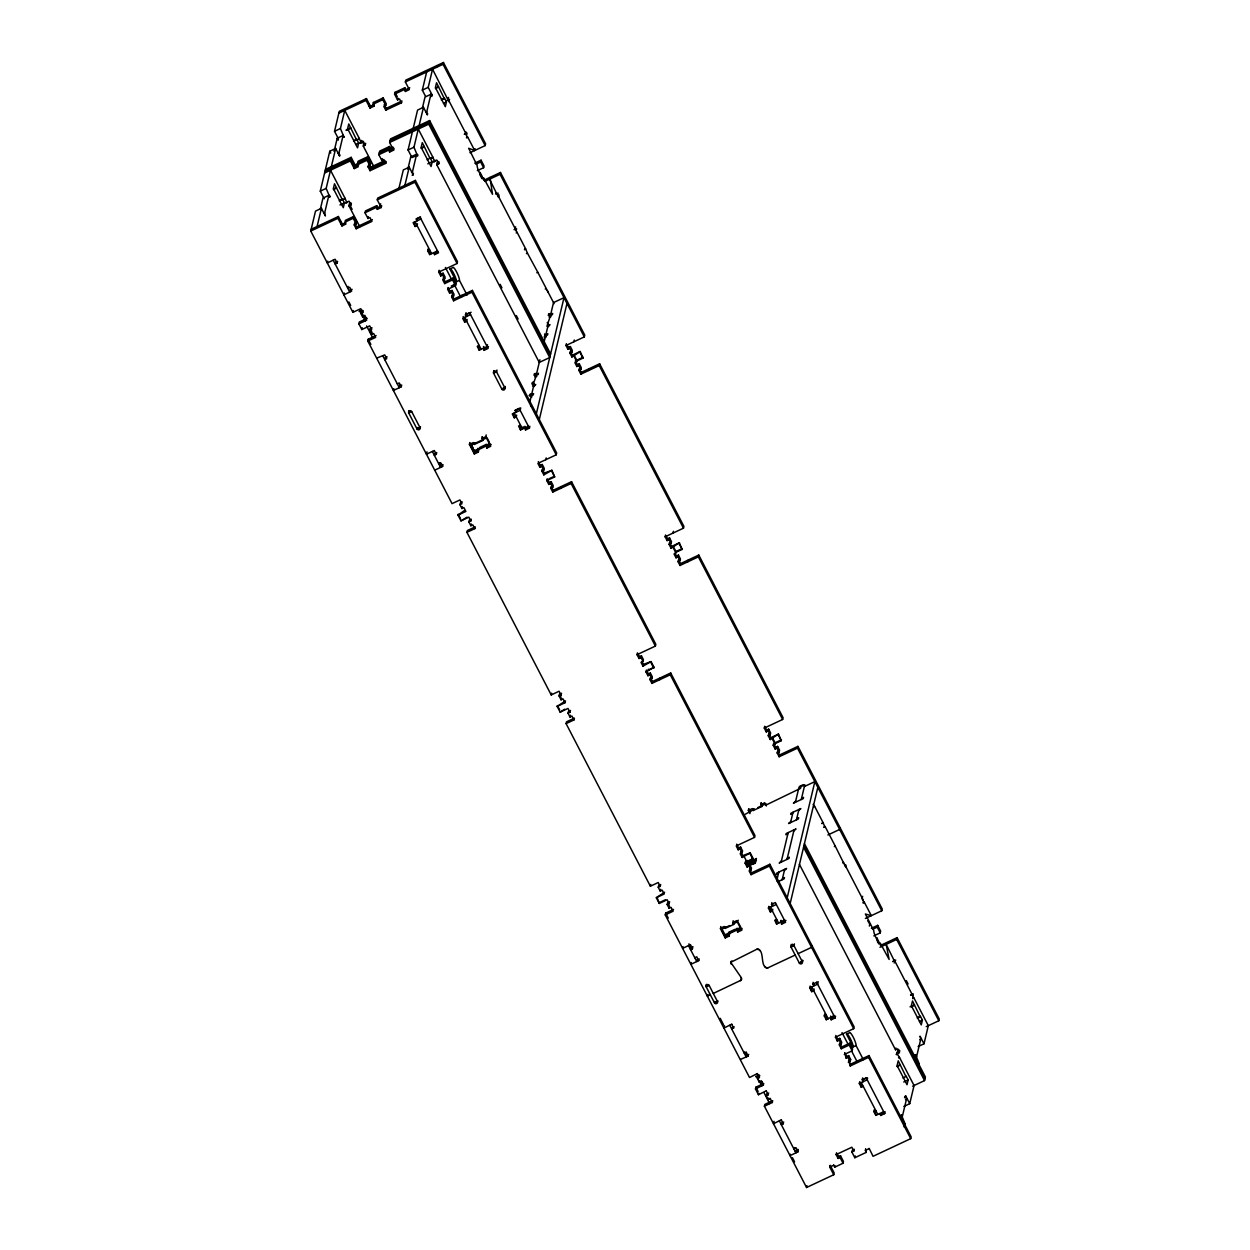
<?xml version="1.0" encoding="UTF-8"?>
<svg xmlns="http://www.w3.org/2000/svg" width="1250" height="1250" viewBox="0 0 1250 1250"><rect width="100%" height="100%" fill="white"/><g stroke="black" fill="none" stroke-linecap="round" stroke-linejoin="round"><path stroke-width="1.5" d="M757.469 1073.516L749.531 1077.516L665.25 914.906L673.109 911.219L671.125 907.406L669.156 908.328L667.172 904.5L669.141 903.578L667.156 899.75L659.297 903.438L656.328 897.703L664.188 894.016L662.203 890.188L660.234 891.109L658.25 887.281L660.219 886.359L658.234 882.531L650.375 886.219L566.094 723.625L573.953 719.938L571.969 716.109L570 717.031L568.031 713.203L569.984 712.281L568 708.453L560.141 712.141L557.172 706.406L565.031 702.719L563.047 698.891L561.078 699.812L559.094 695.984L561.062 695.062L559.078 691.25L551.219 694.938L466.937 532.328L474.797 528.641L472.813 524.828L470.859 525.75L468.875 521.922L470.828 521L468.844 517.172L460.984 520.859L458.016 515.125L465.875 511.438L463.891 507.609L461.922 508.531L459.938 504.703L461.906 503.781L459.922 499.953L452.062 503.641L367.781 341.047L375.641 337.359L373.656 333.531L371.703 334.453L369.719 330.625L371.672 329.703L369.703 325.875L361.828 329.562L358.859 323.828L366.719 320.141L364.734 316.312L362.766 317.234L360.797 313.406L362.75 312.484L360.766 308.672L352.906 312.344L310.766 231.047L315.516 211.109L321.422 208.344L325.391 215.984L324.672 212.875L328.859 195.328L322.969 198.094L320.281 209.375M324.234 198.797L320.281 191.156L329.781 151.25L335.672 148.484L339.641 156.141L338.938 153.031L343.109 135.469L337.219 138.234L334.078 151.406M338.5 138.953L334.531 131.297L339.281 111.344L366.469 98.594L370.438 106.25L370.016 108.047L373.938 106.203L373.375 102.484L383.203 97.891L386.188 103.625L385.75 105.422L383.781 106.344L385.766 110.172L401.5 102.797L401.922 101L386.203 108.375L385.766 110.172M317.094 226.5L321.422 208.344M328.859 195.328L329.859 197.234L326.172 188.391L330.5 170.234L345.031 198.281L346.875 202.703L345.891 203.172M331.344 166.641L335.672 148.484M343.109 135.469L344.109 137.375L340.422 128.531L344.75 110.375L359.297 138.438L361.141 142.859L360.156 143.312M339.344 201.062L342.297 199.688L334.5 183.781L333.359 188.578L343.281 207.703L344.422 202.906L342.438 199.094L339.484 200.469M353.594 141.219L356.547 139.828L348.766 123.937L347.625 128.719L357.531 147.844L358.672 143.062L356.688 139.234L353.75 140.609M368.062 166.891L368.484 165.094L370.469 168.922L386.188 161.547L385.766 163.344L370.047 170.703L368.062 166.891L370.016 165.969L370.875 162.375L367.906 156.641L358.078 161.234L357.219 164.828L358.219 166.75L354.281 168.594L350.312 160.938L351.172 157.344L325.453 169.406M327.719 261.141L327.297 262.938L335.156 259.25L337.141 263.078L335.172 264L335.609 262.203M377.734 207.578L381.656 205.734L381.234 207.531L377.312 209.375L376.734 205.656L365.438 210.953L365.016 212.75L367.984 218.5L369.953 217.578L371.938 221.391L356.203 228.766L354.234 224.938L356.188 224.016L356.625 222.219L353.641 216.484L345.297 220.406L345.859 224.109L341.922 225.953L337.953 218.297L338.391 216.516L311.203 229.25M370.016 108.047L366.047 100.391L366.469 98.594M340.938 224.047L341.359 222.25M369.016 106.125L369.453 104.328M354.281 168.594L355.141 165L351.172 157.344M361.141 142.859L361.703 140.469L364.312 145.5M341.922 225.953L342.359 224.156L338.391 216.516M373.938 106.203L373.375 102.484M359.797 226.75L349 205.938L349.859 202.344M363.266 146.078L363.688 144.281L365.656 143.359L365.219 145.156L363.266 146.078L374.031 166.844M337.141 263.078L337.562 261.281M349 205.938L350.969 205.016L351.391 203.219L349.438 204.141L352.125 209.344M356.188 224.016L353.219 218.281L353.641 216.484M370.016 165.969L367.047 160.219L367.906 156.641M385.75 105.422L382.781 99.672L383.203 97.891M354.234 224.938L354.656 223.141L356.641 226.969L356.203 228.766M370.047 170.703L370.891 167.125L369.578 164.562M344.25 293.016L343.828 294.812L351.688 291.125L349.703 287.297L347.734 288.219L348.156 286.438M385.766 163.344L383.781 159.516L381.812 160.438L378.844 154.688L379.703 151.109L389.531 146.5L390.516 148.406L389.656 152L393.594 150.156L394.016 148.359L390.094 150.203L389.094 148.297L379.266 152.906M401.5 102.797L399.516 98.969L397.547 99.891L394.578 94.156L395 92.359L404.828 87.75L405.391 91.453L409.328 89.609L405.359 81.953L405.781 80.156L443.453 62.5L485.594 143.797L485.172 145.594L469.969 152.719M350.281 289.656L349.719 292.047L333.188 260.172M367.984 218.5L368.406 216.703M381.812 160.438L382.25 158.641M397.547 99.891L397.969 98.094M393.594 150.156L389.625 142.5L390.484 138.906L429.625 120.562L550.594 353.938M389.656 152L388.672 150.094L389.531 146.5M381.234 207.531L377.266 199.875L377.703 198.078L415.375 180.406L457.516 261.719L457.078 263.5L438.734 272.109L440.719 275.938L442.688 275.016L443.109 273.219L441.156 274.141L440.719 275.938M377.312 209.375L376.734 205.656M405.391 91.453L404.828 87.75M352.906 312.344L353.344 310.562M380.25 205.609L380.672 203.812M360.797 313.406L361.219 311.609L363.188 310.688L362.75 312.484M358.859 323.828L359.281 322.031L367.156 318.344M362.766 317.234L363.203 315.438L361.219 311.609M361.828 329.562L362.266 327.766M398.984 188.094L403.312 169.938L409.219 167.172L413.172 174.828L412.188 175.281M412.031 157.641L408.063 149.984L412.391 131.828M413.25 128.234L417.578 110.078L423.469 107.313L427.438 114.969L426.734 111.859L430.906 94.297L425.016 97.062L422.5 107.594M425.5 96.25L422.328 90.125L426.656 71.969M407.828 169.219L410.75 156.922L416.656 154.156L417.641 156.062L413.969 147.219L418.281 129.062L432.828 157.125L434.672 161.547L433.688 162M369.719 330.625L370.141 328.828L372.109 327.906M367.781 341.047L368.219 339.25L376.078 335.562M404.891 185.328L409.219 167.172M419.141 125.469L423.469 107.313M430.922 96.672L432.188 95.016L428.219 87.359L432.547 69.203L448.922 101.688L449.5 99.297L446.359 100.766M371.703 334.453L372.125 332.656L370.141 328.828M408.391 185.281L408.812 183.484M436.469 67.375L436.906 65.578M413.172 174.828L412.469 171.719L416.656 154.156M457.078 263.5L414.938 182.203L415.375 180.406M437.656 161.188L436.797 164.766L539.25 362.438L549.734 357.531L428.766 124.156L429.625 120.562M485.172 145.594L443.031 64.297L443.453 62.5M430.078 158.516L422.297 142.625L421.156 147.406L431.078 166.531L432.219 161.75L430.234 157.922L427.141 159.906M441.391 100.047L444.344 98.672L436.547 82.766L435.406 87.547L445.328 106.688L446.469 101.891L444.484 98.062L441.531 99.453M377.016 357.984L384.734 354.891L386.719 358.719L384.75 359.641L385.188 357.844L387.141 356.922M417.5 223.797L417.078 225.594L415.109 226.516L414.219 222.172M417.484 219.047L417.047 220.844L416.062 218.938L420 217.094L438.5 252.797L434.578 254.641L433.578 252.734M448.5 97.391L448.078 99.172L466.594 134.891L467.016 133.094L464.391 134.312M434.672 161.547L434.953 160.344M436.797 164.766L438.766 163.844L439.188 162.062L437.219 162.984M393.828 388.672L393.406 390.469L401.266 386.781L401.688 384.984M429.656 254.578L427.672 250.75L428.094 248.953L430.078 252.781L429.656 254.578L437.516 250.891M399.859 385.297L399.297 387.703L382.766 355.812M434.578 254.641L435 252.844L437.625 251.625M466.453 137.859L467.438 137.391L465.453 133.578L465.875 131.781M467.438 137.391L466.594 137.266M438.734 272.109L439.172 270.312L441.156 274.141M489.984 177.406L492.516 194.297L483.766 178.219A7.359 1.312 64.9 0 1 479.984 173.828A7.359 1.312 64.9 0 1 477.156 165.469L468.656 148.281L474.688 150.516L475.109 148.719M444.688 283.578L445.109 281.797L452.984 278.109L452.547 279.906L444.688 283.578L442.703 279.766L444.672 278.844L445.094 277.047L443.109 273.219M449.641 293.156L447.656 289.328L448.094 287.531L450.078 291.359L449.641 293.156L451.609 292.234L452.031 290.438L450.078 291.359M417.328 427.578L417.016 428.969A1.656 1.594 13.4 0 0 419.219 429.672A1.656 1.594 13.4 0 0 419.969 427.578L411.688 411.609A1.656 1.594 13.4 0 0 409.469 410.859A1.656 1.594 13.4 0 0 408.719 412.953L417 428.938L419.969 427.578M477.312 170.672L483.609 167.719L480.641 161.984L481.062 160.188L474.766 163.141M453.609 300.797L451.625 296.969L452.062 295.188L454.031 299L453.609 300.797L471.953 292.203L472.391 290.406L454.031 299M447.656 289.328L455.531 285.641L455.953 283.844L452.984 278.109M483.609 167.719L484.031 165.922L481.062 160.188M451.625 296.969L453.594 296.047L454.016 294.266L452.031 290.438M461.469 297.109L461.906 295.312M427.016 451.828L426.453 454.219L434.312 450.531L436.297 454.359L434.328 455.281L434.766 453.484L436.719 452.562L436.297 454.359M465.641 314.578L466.062 312.781L466.625 316.5L465.641 314.578L469.578 312.734L488.078 348.438L484.156 350.281L483.578 346.578L484.156 350.281M465.109 320.359L467.078 319.453L466.656 321.234L464.687 322.156L465.109 320.359L463.125 316.547M567.969 349.312L568.391 347.516L570.359 346.594L569.922 348.391L567.969 349.312L565.984 345.484L584.328 336.891L500.047 174.281L500.469 172.484L483.703 180.359M499.078 194.938L498.5 197.328L489.562 179.203M498.078 193.031L497.656 194.828L516.172 230.531L516.594 228.734M441.484 463.703L440.609 467.406L432.344 451.453M434.719 470.172L442.578 466.484L443 464.687L439.859 466.156M487.516 344.734L487.094 346.531L479.219 350.219L478.328 345.875M516.172 232.906L517.156 232.438L515.031 229.219L515.609 226.828M474.359 453.953L469.406 444.391L469.828 442.594L474.781 452.156L474.359 453.953L478.297 452.109L478.719 450.312L474.781 452.156M489.969 443.469L473.578 451.141L470.609 445.406L470.969 443.906L473.187 448.219M459.938 504.703L460.375 502.906L462.344 501.984M482.844 440.469L482.281 436.75L482.844 440.469L474.328 444.453L474.75 442.656M458.016 515.125L464.344 510.562M473.578 451.141L473.938 449.641M494.156 370.812L493.594 373.203L501.859 389.188A1.656 1.594 13.4 0 0 504.063 389.891A1.656 1.594 13.4 0 0 504.812 387.797L496.531 371.828L496.969 370.031M461.922 508.531L462.359 506.734M478.297 452.109L477.734 448.406M526.438 253.594L527.422 253.125L525.578 248.703L517.156 232.438M460.984 520.859L467.094 517.188M527.422 253.125L537.812 272.297L536.828 272.75M479.437 447.609L486.25 444.406L486.812 448.109L490.734 446.266L485.781 436.703L486.203 434.906M468.875 521.922L469.297 520.125L471.266 519.203L470.828 521M466.937 532.328L467.359 530.531L475.234 526.859L474.797 528.641M486.812 448.109L486.25 444.406M470.859 525.75L471.281 523.953M505.125 386.422L504.797 387.766L501.844 389.156M516.656 415.094L516.234 416.891L514.266 417.812L513.359 413.469M516.641 410.344L516.203 412.141L515.219 410.219L519.156 408.375L529.391 428.156L525.469 429.984L524.906 426.281M537.812 272.297L548.219 292.375M528.406 426.234L520.547 429.922L519.641 425.578M529.688 402.641L531.031 396.953L530.328 393.844L531.922 396.906M534.391 386.531L533.078 382.266L532.109 382.734M533.094 384.641L535.891 376.609L535.172 373.5L534.188 373.953M547.344 324.797L550.141 316.75L549.438 313.641L548.453 314.094M539.906 359.734L536.453 374.203L538.422 373.281L538.141 374.484L534.859 376.016M543.938 342.781L545.297 337.094L544.594 333.984L546.172 337.047M530.625 406.016L530.906 404.812M525.469 429.984L525.891 428.203L529.828 426.359L529.391 428.156M536.344 413.781L564 297.672L553.516 302.578L550.703 314.359L552.672 313.438L552.391 314.625L549.109 316.172M539.312 419.531L566.969 303.406M565.984 345.484L566.406 343.688M540.297 465.422L542.266 464.5L541.844 466.297L539.875 467.219L540.297 465.422L538.328 461.609M543.844 474.875L541.859 471.047L542.281 469.25L544.266 473.078L543.844 474.875L551.922 470.297L544.266 473.078M571.922 356.969L569.938 353.141L570.375 351.344L572.359 355.172L571.922 356.969L580.219 351.484L572.359 355.172M545.75 459.719L546.188 457.922M573.844 341.797L574.266 340M541.859 471.047L543.828 470.125L544.25 468.328L542.266 464.5M569.938 353.141L571.906 352.219L572.344 350.422L570.359 346.594M548.797 484.438L546.812 480.609L547.25 478.812L549.234 482.641L548.797 484.438L550.766 483.516L551.188 481.719L549.234 482.641M576.891 366.531L577.312 364.734L579.281 363.812L578.844 365.609L576.891 366.531L574.906 362.703L577.078 360.875L574.109 355.141M539.875 467.219L537.891 463.391L556.234 454.797L556.672 453L472.391 290.406M584.328 336.891L584.75 335.094L500.469 172.484M552.766 492.094L550.781 488.266L551.203 486.469L553.188 490.297L552.766 492.094L571.109 483.484L571.531 481.687L553.188 490.297M580.859 374.172L581.281 372.375L599.625 363.781L599.203 365.578L580.859 374.172L578.875 370.359L579.297 368.562M546.812 480.609L554.672 476.922L551.922 470.297M577.078 360.875L582.984 358.109L580.219 351.484M550.781 488.266L552.75 487.344L553.172 485.547L551.188 481.719M578.875 370.359L580.828 369.438L581.266 367.641L579.281 363.812M560.625 488.406L561.062 486.609M588.719 370.484L589.141 368.703M551.219 694.938L551.641 693.141M559.094 695.984L559.531 694.188L561.5 693.281L561.062 695.062M557.172 706.406L565.453 700.922L565.031 702.719M561.078 699.812L561.516 698.016M560.141 712.141L564.781 709.172M568.031 713.203L568.453 711.406L570.422 710.484L569.984 712.281M566.094 723.625L566.516 721.828L574.391 718.141L573.953 719.938M570 717.031L570.438 715.234M639.031 658.516L637.047 654.688L637.469 652.891L639.453 656.719L639.031 658.516L641 657.594L641.422 655.797L639.453 656.719M667.109 540.594L667.547 538.797L669.516 537.875L669.078 539.672L667.109 540.594L665.141 536.781L665.562 534.984M671.078 548.25L669.094 544.422L669.531 542.625L671.516 546.453L671.078 548.25L679.375 542.766L671.516 546.453M673 533.094L673.422 531.297M643 666.172L643.422 664.375L651.078 661.578L643 666.172L641.016 662.344L642.984 661.422L643.406 659.625L641.422 655.797M669.094 544.422L671.062 543.5L671.5 541.703L669.516 537.875M647.953 675.734L645.969 671.906L646.406 670.109L648.375 673.938L647.953 675.734L649.922 674.812L650.344 673.016L648.375 673.938M648.359 669.188L648.156 670.078L654.047 667.312L651.078 661.578M676.047 557.812L676.469 556.016L678.438 555.094L678 556.891L676.047 557.812L674.062 553.984L676.234 552.172L673.266 546.438M637.047 654.688L655.391 646.078L655.828 644.297L571.531 481.687M665.141 536.781L683.484 528.172L683.906 526.375L599.625 363.781M651.922 683.375L649.938 679.562L650.359 677.766L652.344 681.578L651.922 683.375L670.266 674.781L670.688 672.984L652.344 681.578M680 565.469L680.438 563.672L698.781 555.062L698.359 556.859L680 565.469L678.031 561.641L678.453 559.844M645.969 671.906L654.047 667.312M676.234 552.172L682.141 549.406L679.375 542.766M649.938 679.562L651.906 678.641L652.328 676.844L650.344 673.016M678.031 561.641L679.984 560.719L680.422 558.922L678.438 555.094M659.781 679.688L660.219 677.906M687.875 561.781L688.297 559.984M650.375 886.219L650.797 884.422M658.25 887.281L658.688 885.484L660.641 884.562L660.219 886.359M656.328 897.703L664.609 892.219M660.234 891.109L660.672 889.312M659.297 903.438L657.281 898.234M667.172 904.5L667.609 902.703L669.578 901.781L669.141 903.578M665.25 914.906L665.672 913.109L673.531 909.438M669.156 908.328L669.594 906.531L667.609 902.703M683.031 946.594L682.594 948.391L690.469 944.703L692.453 948.531L690.484 949.453L690.906 947.656L692.875 946.734L692.453 948.531M691.297 962.531L690.859 964.328L698.719 960.641L699.156 958.844M697.328 959.172L696.766 961.562L688.5 945.625M766.266 731.891L764.281 728.062L764.719 726.266L766.703 730.094L766.266 731.891L768.234 730.969L768.672 729.172L766.703 730.094M745.406 814.188L754.469 809.141M738.609 848L740.578 847.078L740.156 848.875L738.188 849.797L738.609 848L736.625 844.188M706.453 984.359A1.656 1.594 13.4 0 0 706.641 985.063L706.203 986.859L714.469 1002.797A1.656 1.594 13.4 0 0 716.688 1003.547A1.656 1.594 13.4 0 0 717.422 1001.422L709.141 985.437A1.656 1.594 13.4 0 0 706.938 984.734A1.656 1.594 13.4 0 0 706.188 986.828L709.156 985.469M750 813.625L748.344 810.437L748.781 808.641L750.438 811.828M738.594 923.125L740.828 927.422L724.438 935.109L721.469 929.359L721.828 927.875M770.234 739.547L768.25 735.719L768.688 733.922L770.672 737.75L770.234 739.547L778.531 734.062L770.672 737.75M707.812 994.422L707.391 996.203L710.406 994.531M742.156 857.453L742.578 855.656L750.234 852.875L742.156 857.453L740.172 853.625L742.141 852.703L742.562 850.906L740.578 847.078M768.25 735.719L770.219 734.797L770.641 733L768.672 729.172M733.141 920.719L733.703 924.422L725.188 928.422L725.609 926.625M761.797 806.516L761.219 802.812L761.797 806.516L753.266 810.5L753.703 808.719M725.656 936.125L729.578 934.281L729.156 936.078L725.219 937.922L725.656 936.125L720.688 926.562M729.156 936.078L728.594 932.359L735.406 929.172M747.109 867.016L745.125 863.188L745.547 861.391L747.531 865.219L747.109 867.016L749.078 866.094L749.5 864.297L747.531 865.219M775.203 749.109L775.625 747.312L777.594 746.391L777.156 748.188L775.203 749.109L773.219 745.281L773.641 743.484M747.516 860.469L747.312 861.375L753.203 858.609L750.234 852.875M773.219 745.281L775.391 743.453L772.422 737.719M714.797 1001.453L714.469 1002.797L717.422 1001.422M738.188 849.797L736.203 845.969L754.547 837.375L754.969 835.578L670.688 672.984M764.281 728.062L782.641 719.469L783.062 717.672L698.781 555.062M779.156 756.75L779.594 754.953L797.938 746.359L797.5 748.156L779.156 756.75L777.172 752.938L777.609 751.141M738.203 920.187L737.844 921.688L732.938 923.984M751.469 864.531L755.25 863.281L756.391 858.484L752.312 860.938M745.125 863.188L753.203 858.609M775.391 743.453L781.281 740.688L778.531 734.062M737.672 932.078L737.109 928.375L737.672 932.078L741.594 930.234L742.031 928.438L738.094 930.281M751.078 874.672L751.5 872.875L769.844 864.266L769.422 866.062L751.078 874.672L749.094 870.844L751.062 869.922L751.484 868.125L749.5 864.297M777.172 752.938L779.141 752.016L779.578 750.219L777.594 746.391M724.484 1025.703L723.922 1028.094L731.844 1024.109M732.719 1027.125L731.797 1029.156L734.109 1026.734M770.406 911.969L768.422 908.141L768.859 906.344L770.844 910.172L770.406 911.969L772.375 911.047L772.797 909.25L770.844 910.172M776.703 880.75L778.766 872.109M781.141 862.141L788.172 832.609M790.547 822.625L793.016 812.25M795.391 802.281L798.906 787.516L804.797 784.75L801.281 799.516M772.781 904.5L772.359 906.297L771.797 902.594M757.75 807.609L765.938 803.766L765.578 805.266L800.438 788.391L800.875 786.594M782.188 879.719L784.656 869.344M787.031 859.375L794.062 829.844M796.438 819.859L798.906 809.484M740.578 1059.375L748.375 1055.984M744.719 1051.891L744.359 1053.391L746.391 1052.156M784.703 919.797L776.688 924.094L775.797 919.734M787.203 897.75L814.859 781.625L804.375 786.547M781.609 924.156L781.047 920.453L781.609 924.156L785.547 922.312L775.297 902.547L771.375 904.391M790.172 903.484L817.828 787.375M813.641 806.766L814.625 806.312L813.156 804.359M761.438 1081.172L759.391 1082.391L757.406 1078.562L757.844 1076.781L759.797 1075.859M766.391 1090.734L758.453 1094.719L755.484 1088.984L755.906 1087.188L763.766 1083.5M757.406 1078.562L759.453 1077.344M759.391 1082.391L759.828 1080.594M823.906 827.453L824.891 827L823.047 822.578L814.625 806.312M758.453 1094.719L758.812 1093.234M794.422 943.891L794 945.688L802.266 961.641A1.656 1.594 13.4 0 1 801.531 963.766A1.656 1.594 13.4 0 1 799.312 963.016L791.047 947.078L792.609 944.219M755.484 1088.984L763.406 1085M824.891 827L824.047 826.859M770.359 1098.391L768.312 1099.609L766.328 1095.781L766.766 1093.984L768.734 1093.062M764.406 1106.203L764.828 1104.406L772.688 1100.719L772.266 1102.516L764.406 1106.203L806.547 1187.5L833.734 1174.75L834.156 1172.953L830.203 1165.297M766.328 1095.781L768.375 1094.562M768.312 1099.609L768.672 1098.109M802.578 960.281L802.266 961.641L799.312 963.016M834.297 846.625L835.281 846.172L825.031 826.391M811.984 945.578L811.562 947.359L798.125 953.656M840.078 827.656L839.641 829.453L827.891 834.969M774.062 1121.344L773.5 1123.734L781.422 1119.75M814.125 988.953L813.688 990.75L811.719 991.672L809.75 987.844L810.172 986.047M814.094 984.203L813.672 986L813.109 982.297M811.719 991.672L810.828 987.328M835.281 846.172L845.547 866.844L845.969 865.047M783.766 1122.078L781.797 1123L781.375 1124.797L783.406 1123.578M790.359 1154.188L790.016 1155.625L797.875 1151.938L798.234 1150.438M826.266 1019.734L824.281 1015.906L824.719 1014.109L826.703 1017.938L826.266 1019.734L834.266 1015.453M794.281 1147.531L793.938 1149.031L795.969 1147.812M830.625 1016.094L831.188 1019.797L835.125 1017.953L835.547 1016.156L831.625 1018L831.188 1019.797M862.641 896.328L862.078 898.734L864.062 902.562L863.078 903.016M864.062 902.562L863.219 902.422M837.344 1041.094L837.766 1039.297L839.734 1038.375L839.312 1040.172L837.344 1041.094L835.422 1036.969M867.75 920.766L869.797 924.281L869.375 926.078M841.313 1048.75L839.328 1044.922L839.75 1043.125L841.734 1046.953L841.313 1048.75L849.172 1045.062L849.594 1043.266L841.734 1046.953M806.547 1187.5L806.969 1185.703M839.328 1044.922L841.297 1044L841.719 1042.203L839.734 1038.375M846.266 1058.312L846.688 1056.516L848.656 1055.594L848.234 1057.391L846.266 1058.312L844.641 1052.984M873.844 935.875L880.234 932.875L877.25 927.141L877.688 925.344L871.391 928.297M835.359 1037.266L853.703 1028.672L854.125 1026.875L769.844 864.266M865.406 918.437L881.781 910.75L882.219 908.953L797.938 746.359M850.234 1065.953L850.656 1064.156L869 1055.562L868.578 1057.359L850.234 1065.953L848.609 1060.641M844.281 1054.484L852.141 1050.797L852.578 1049L849.594 1043.266M880.234 932.875L880.656 931.094L877.688 925.344M848.25 1062.141L850.219 1061.219L850.641 1059.422L848.656 1055.594M878.297 943.297L878.734 941.5L876.75 937.672L877.641 942.016M833.734 1174.75L829.766 1167.094L830.125 1165.609M840.5 1155.719L840.062 1157.516L838.109 1158.438L838.531 1156.641L840.5 1155.719L843.469 1161.453L843.047 1163.25L834.688 1167.172L833.766 1164.953M838.109 1158.438L836.125 1154.609L836.547 1152.812L838.531 1156.641M834.688 1167.172L835.047 1165.672M861.297 1087.312L859.312 1083.5L859.75 1081.703L861.734 1085.531L861.297 1087.312L863.266 1086.391M862.266 1079.734L862.688 1077.938L863.25 1081.656L862.266 1079.734L866.188 1077.891L884.703 1113.609L880.766 1115.453L879.781 1113.531M926.219 1026.641L938.797 1020.75L896.656 939.438L897.094 937.656L880.406 945.469M867.609 1078.016L867.188 1079.812L859.312 1083.5M894.141 962.953L895.703 960.094L892.547 961.578M851.859 1151.984L852.297 1150.188L854.25 1149.266L853.828 1151.062L851.859 1151.984L854.844 1157.719L866.141 1152.422L865.828 1149.188M854.844 1157.719L855.266 1155.922M883.703 1111.688L875.844 1115.375L873.859 1111.547L874.297 1109.75M866.141 1152.422L865.5 1149.016M875.844 1115.375L874.953 1111.031M869 1055.562L911.141 1136.859L910.719 1138.656L873.047 1156.312L869.156 1148.375M896.234 1054.25L899.5 1052.703L897.516 1048.891L895.547 1049.797L895.984 1048.016M880.766 1115.453L881.203 1113.656L885.125 1111.812L884.703 1113.609M898.531 1057.922L899.516 1057.453L897.391 1054.234L898.531 1049.438L899.031 1050.391M912.656 998.656L913.641 998.203L911.797 993.781M913.641 998.203L912.797 998.062M906.031 1076.703L898.234 1060.812L897.094 1065.594L907.016 1084.719L908.156 1079.938L906.172 1076.109L903.078 1078.094M917.344 1018.234L920.281 1016.859L912.5 1000.953L911.359 1005.75L921.266 1024.875L922.406 1020.078L920.422 1016.25L917.484 1017.641M901.312 1117.141L902.297 1116.688L906.484 1099.125L905.766 1096.016L904.797 1096.484M918.062 1064.312L919.25 1063.766L915.562 1054.922L914.578 1055.375M915.578 1057.297L916.547 1056.828L920.734 1039.266L920.031 1036.156L924 1043.812L918.094 1046.578M904.172 1127.031L904.984 1123.625L901.312 1114.766L902.297 1116.688M903.844 1106.438L909.734 1103.672L914.062 1085.516L899.516 1057.453M924 1043.812L928.312 1025.656L913.781 997.594M912.625 1086.188L924.547 1080.594L925.406 1077L804.438 843.641M938.797 1020.75L939.234 1018.953L897.094 937.656M795.188 955.047L768.016 967.781C759.109 968.484 765.656 948.594 756.734 949.297L730.75 962.328L741.234 977.578L741.188 980.141L713.281 993.453M338.859 113.141L366.047 100.391M405.359 81.953L443.031 64.297M372.953 104.281L382.781 99.672M394.578 94.156L404.406 89.547M370.438 106.25L374.375 104.406M405.813 89.656L409.75 87.812M334.531 131.297L340.422 128.531M422.328 90.125L428.219 87.359M346.312 129.828L350.75 127.75M435.594 87.969L438.531 86.594M346.172 130.422L350.594 128.359M435.438 88.578L438.391 87.188M431.203 95.484L432.188 95.016M358.312 138.891L359.297 138.438M358.172 139.484L359.156 139.031M355.734 144.438L358.672 143.062M443.516 103.281L446.469 101.891M360.094 142.812L363.25 141.328L365.219 145.156M337.953 153.484L338.938 153.031M425.75 112.328L426.734 111.859M338.938 155.391L339.922 154.938M426.734 114.234L427.719 113.766M325.031 171.203L350.734 159.141L354.703 166.797L358.641 164.953M390.047 140.703L429.203 122.359L550.172 355.734M324.594 173L350.312 160.938M389.625 142.5L428.766 124.156M357.641 163.031L367.469 158.422L370.453 164.172M355.141 165L357.75 163.766M390.516 148.406L393.141 147.188M357.219 164.828L367.047 160.219M378.844 154.688L388.672 150.094M368.906 163.297L370.875 162.375M370.891 167.125L384.875 160.562M320.281 191.156L326.172 188.391M408.063 149.984L413.969 147.219M333.531 189L336.484 187.609M421.328 147.828L424.281 146.453M333.391 189.594L336.344 188.203M421.188 148.422L424.141 147.047M329.156 196.5L330.141 196.031M413.016 157.172L417.938 154.875M464.469 134.031L465.453 133.578M344.062 198.75L345.031 198.281M431.844 157.578L432.828 157.125M343.906 199.344L344.891 198.891M431.703 158.188L432.688 157.719M340 204.984L344.422 202.906M427.781 163.828L432.219 161.75M345.844 202.672L348.984 201.188L350.969 205.016M433.5 161.562L436.781 160.031L438.766 163.844M323.703 213.344L324.672 212.875M411.484 172.172L412.469 171.719M412.484 174.094L413.469 173.625M310.766 231.047L337.953 218.297M377.266 199.875L414.938 182.203M344.859 222.203L353.219 218.281M365.016 212.75L376.312 207.453M342.359 224.156L344.969 222.938M475.922 164.203L480.641 161.984M356.641 226.969L372.359 219.594M482.297 178.906L483.766 178.219M484.844 181.406L500.047 174.281M416.641 218.922L420.578 217.078M420.984 219L413.125 222.688L415.109 226.516M495.688 193.375L496.672 192.906M495.547 193.969L496.516 193.516M427.672 250.75L429.625 249.828M350.141 290.25L352.109 289.328M514.047 229.672L515.031 229.219M362.078 310.156L359.141 311.547A7.359 1.312 64.9 0 1 361.609 313.641M459.438 280.359L456.484 281.75L449.875 269L452.828 267.609A7.359 1.312 64.9 0 1 456.609 272A7.359 1.312 64.9 0 1 459.438 280.359L467.062 295.094M524.609 249.172L525.578 248.703M524.453 249.766L525.438 249.297M451.234 286.047L455.953 283.844M465.234 315.016L471.141 312.25M470.563 314.656L462.703 318.344L464.687 322.156M545.266 289.016L546.25 288.562M397.312 383.875L399.281 382.953L401.266 386.781M479.203 345.469L477.25 346.391L479.219 350.219M548.172 315.297L549.156 314.844M549.156 317.203L550.141 316.75M484.578 348.5L488.5 346.656M546.734 326.141L550.016 324.609L547.766 326.719L545.859 334.703L547.828 333.781L547.547 334.984L544.266 336.516M544.312 337.562L545.297 337.094M411.688 411.609L408.734 412.984L409.172 411.188A1.656 1.594 13.4 0 1 409 410.625M533.906 375.156L534.891 374.688M534.906 377.062L535.891 376.609M576.906 360.172L583.188 357.219M531.812 383.938L532.797 383.469M532.484 386L535.75 384.469L533.5 386.578L531.609 394.562L533.578 393.641L533.281 394.828L530.016 396.375M529.062 395.5L530.047 395.047M514.812 410.672L520.703 407.906L520.141 410.297L512.281 413.984L514.266 417.812M469.406 444.391L473.328 442.547L474.328 444.453M481.844 438.547L485.781 436.703M470.609 445.406L486.984 437.719L489.219 442.031M438.625 463.578L440.594 462.656L442.578 466.484M520.516 425.172L518.562 426.094L520.547 429.922M520.969 428.125L523.594 426.891M477.297 450.203L485.812 446.203M487.234 446.328L491.172 444.484M549 478.797L553.422 476.719M676.062 551.453L680.781 549.25M775.609 742.562L781.5 739.797M748.344 810.437L752.281 808.594L753.266 810.5M760.797 804.594L764.734 802.75L766.375 805.953M803.391 784.625L799.453 786.469L800.438 788.391M795.672 801.078L793.422 803.203L803.25 798.594L803.531 797.391L801.578 798.312M792.734 813.453L790.766 814.375L791.047 813.172L800.875 808.562L798.625 810.688M790.828 821.438L788.578 823.547L798.406 818.938L798.688 817.75L796.719 818.672M787.875 833.797L785.922 834.719L786.203 833.531L796.031 828.922L793.781 831.031M822.062 823.031L823.047 822.578M821.922 823.625L822.906 823.172M659.516 902.531L665.406 899.766M745.766 864L756.25 859.094M747.172 864.953L755.828 860.891M748.469 865.922L755.391 862.688M781.422 860.938L779.172 863.062L789 858.453L789.281 857.25L787.312 858.172M778.469 873.312L776.5 874.234L776.797 873.031L786.625 868.422L784.375 870.547M782.469 878.516L784.438 877.594L784.156 878.797L777.594 881.875M842.719 862.891L843.703 862.422M721.469 929.359L729.656 925.531M768.422 908.141L776.297 904.453M728.156 934.156L736.672 930.172M694.781 957.734L696.75 956.812L698.719 960.641M776.672 919.344L774.703 920.266L776.688 924.094M782.047 922.359L785.969 920.516M705.656 985.516L706.641 985.063M872.531 929.359L877.25 927.141M878.906 944.063L880.391 943.375L889.141 959.453L886.172 944.359L895.125 962.5M879.984 947.266L896.656 939.438M812.688 984.094L818.172 981.766L817.609 984.156L809.75 987.844M824.281 1015.906L826.25 1014.984M745.922 1055.281L746.906 1054.812L746.344 1057.203L729.812 1025.328M745.781 1055.875L748.734 1054.484M910.672 994.828L911.656 994.375M910.594 995.125L913.219 993.891L912.781 995.688L894.281 959.984M856.047 1045.531L853.109 1046.906L846.5 1034.156L849.438 1032.766A7.359 1.312 64.9 0 1 853.219 1037.156A7.359 1.312 64.9 0 1 856.047 1045.531L863.328 1059.656M910.063 1006.859L914.484 1004.781M911.391 1006.766L914.344 1005.375M919.469 1021.469L922.406 1020.078M850.641 1059.422L848.672 1060.344L850.656 1064.156M919.75 1039.734L920.734 1039.266M896.656 1052.453L899.938 1050.906M896.406 1054.688L897.391 1054.234M862.844 1079.719L866.766 1077.875M914.297 1056.578L915.281 1056.109M897.281 1066.016L900.219 1064.641M897.125 1066.609L900.078 1065.234M903.734 1082.016L908.156 1079.938M873.859 1111.547L875.828 1110.625M904.5 1097.672L905.484 1097.219M795.5 1150.922L796.484 1150.453L795.922 1152.859L779.391 1120.969M905.5 1099.594L906.484 1099.125M795.359 1151.516L798.312 1150.141L797.812 1149.188M836.125 1154.609L851.844 1147.234L853.828 1151.062M903.813 1124.172L904.984 1123.625M829.766 1167.094L833.703 1165.25M865.141 1150.516L869.078 1148.672M599.203 365.578L683.484 528.172M698.359 556.859L782.641 719.469M797.5 748.156L881.781 910.75M906.312 980.594L908.094 984.016M580 352.375L582.984 358.109M679.156 543.672L682.141 549.406M778.312 734.953L781.281 740.688M467.578 136.797L474.688 150.516M547.234 290.469L554.062 303.641M844.703 864.344L863.203 900.047M864.203 901.953L871.312 915.672L865.375 914.016L873.781 930.625A7.359 1.312 64.9 0 0 876.609 938.984A7.359 1.312 64.9 0 0 880.391 943.375M569.922 348.391L571.906 352.219M573.891 356.047L576.875 361.781M578.844 365.609L580.828 369.438M669.078 539.672L671.062 543.5M673.047 547.328L676.016 553.062M678 556.891L679.984 560.719M768.234 730.969L770.219 734.797M772.203 738.625L775.172 744.359M777.156 748.188L779.141 752.016M567.062 344.969L568.391 347.516M575.328 360.906L577.312 364.734M579.953 369.828L581.281 372.375M666.219 536.25L667.547 538.797M675.141 553.469L676.469 556.016M679.109 561.125L680.438 563.672M774.297 744.766L775.625 747.312M778.266 752.406L779.594 754.953M549.438 313.641L551.016 316.703M430.906 94.297L431.906 96.219M548.328 324.328L547.344 322.422L548.641 326.672M915.562 1054.922L916.547 1056.828M804 845.422L924.969 1078.797M803.578 847.219L924.547 1080.594M500.141 284.344L501.938 287.812M516.312 315.562L518.109 319.031M799.391 864.281L895.547 1049.797M395 92.359L397.234 96.656M535.172 373.5L536.766 376.547M905.766 1096.016L909.734 1103.672M533.078 382.266L534.078 384.188M384.219 104.547L386.203 108.375M471.953 292.203L556.234 454.797M571.109 483.484L655.391 646.078M670.266 674.781L754.547 837.375M769.422 866.062L853.703 1028.672M868.578 1057.359L910.719 1138.656M452.547 279.906L455.531 285.641M551.703 471.188L554.672 476.922M650.859 662.484L653.828 668.219M750.016 853.766L752.984 859.5M816.609 982.25L835.125 1017.953M849.172 1045.062L852.141 1050.797M445.422 267.469L451.547 279.281M454.172 284.359L460.297 296.172M842.031 1032.625L848.156 1044.438M851.672 1051.203L856.922 1061.328M415.094 221.766L431.609 253.656M442.688 275.016L444.672 278.844M451.609 292.234L453.594 296.047M464.672 317.422L481.187 349.297M514.25 413.062L522.5 429M541.844 466.297L543.828 470.125M550.766 483.516L552.75 487.344M641 657.594L642.984 661.422M649.922 674.812L651.906 678.641M740.156 848.875L742.141 852.703M744.125 856.531L747.094 862.266M749.078 866.094L751.062 869.922M770.391 907.219L778.656 923.172M811.703 986.922L828.234 1018.812M839.312 1040.172L841.297 1044M848.234 1057.391L850.219 1061.219M861.281 1082.578L877.812 1114.453M443.125 277.969L445.109 281.797M642.109 661.812L643.422 664.375M740.594 851.828L742.578 855.656M749.516 869.047L751.5 872.875M835.781 1035.469L837.766 1039.297M844.703 1052.688L846.688 1056.516M337.219 138.234L338.219 140.141M741.594 930.234L736.641 920.672L732.719 922.516L733.703 924.422M329.781 151.25L330.766 153.156M725.188 928.422L724.203 926.5L720.266 928.344L725.219 937.922M840.062 1157.516L843.047 1163.25M364.719 315.266L366.484 318.656M761.781 1081.266L763.547 1084.672M731.781 1024.406L733.766 1028.234M746.312 1052.469L748.297 1056.281M757.391 1073.828L759.375 1077.641M761.359 1081.469L763.344 1085.297M766.312 1091.031L768.297 1094.859M770.281 1098.688L772.266 1102.516M781.359 1120.047L783.344 1123.875M795.891 1148.109L797.875 1151.938M439.547 462.734L441.031 465.609M559.531 694.188L560.844 696.75M688.922 943.828L691.906 949.562M366.594 325.938L372.531 337.391M348.891 301.984L350.672 305.422M368.219 339.25L370.875 344.391M665.672 913.109L668.281 918.141M720.219 1018.328L723.516 1024.703M755.906 1087.188L758.141 1091.5M792.422 1157.656L794.609 1161.859M458.234 514.219L460.453 518.531M557.391 705.516L559.609 709.812M763.984 1092.594L769.641 1103.594M758.234 1078.797A7.359 1.312 64.9 0 0 755.75 1076.703L758.703 1075.312A7.359 1.312 64.9 0 1 759.484 1075.25M759.531 1081.078A7.359 1.312 64.9 0 1 761.734 1086.172M449.875 269A7.359 1.312 64.9 0 1 453.656 273.375A7.359 1.312 64.9 0 1 456.484 281.75M362.906 315.922A7.359 1.312 64.9 0 1 365.109 321.016M791.484 945.281A1.656 1.594 13.4 0 1 791.312 944.375M420.5 426.891A1.656 1.594 8.3 0 1 418.109 427.844M494.016 371.406A1.656 1.594 13.4 0 1 493.844 370.641M505.391 386.875A1.656 1.594 13.4 0 1 503.109 388.125M741.234 977.578A2.203 2.125 13.4 0 1 740.453 980.703M731.109 964.078A2.203 2.125 13.4 0 1 731.891 960.938M756.734 949.297A2.203 2.125 13.4 0 1 759.828 950.609M768.016 967.781A2.203 2.125 13.4 0 1 764.922 966.469M802.859 960.422A1.656 1.594 13.4 0 1 800.703 962.031M717.938 1000.844A1.656 1.594 13.3 0 1 715.859 1001.812M846.5 1034.156A7.359 1.312 64.9 0 1 850.281 1038.531A7.359 1.312 64.9 0 1 853.109 1046.906M480.125 172.516L479.703 174.312L481.672 178.141L482.109 176.344L480.125 172.516M496.531 371.828L493.594 373.203A1.656 1.594 13.4 0 1 494.312 371.078A1.656 1.594 13.4 0 1 496.516 371.797L496.531 371.828M794 945.688L791.047 947.078A1.656 1.594 13.4 0 1 791.781 944.953A1.656 1.594 13.4 0 1 794 945.688"/></g></svg>
